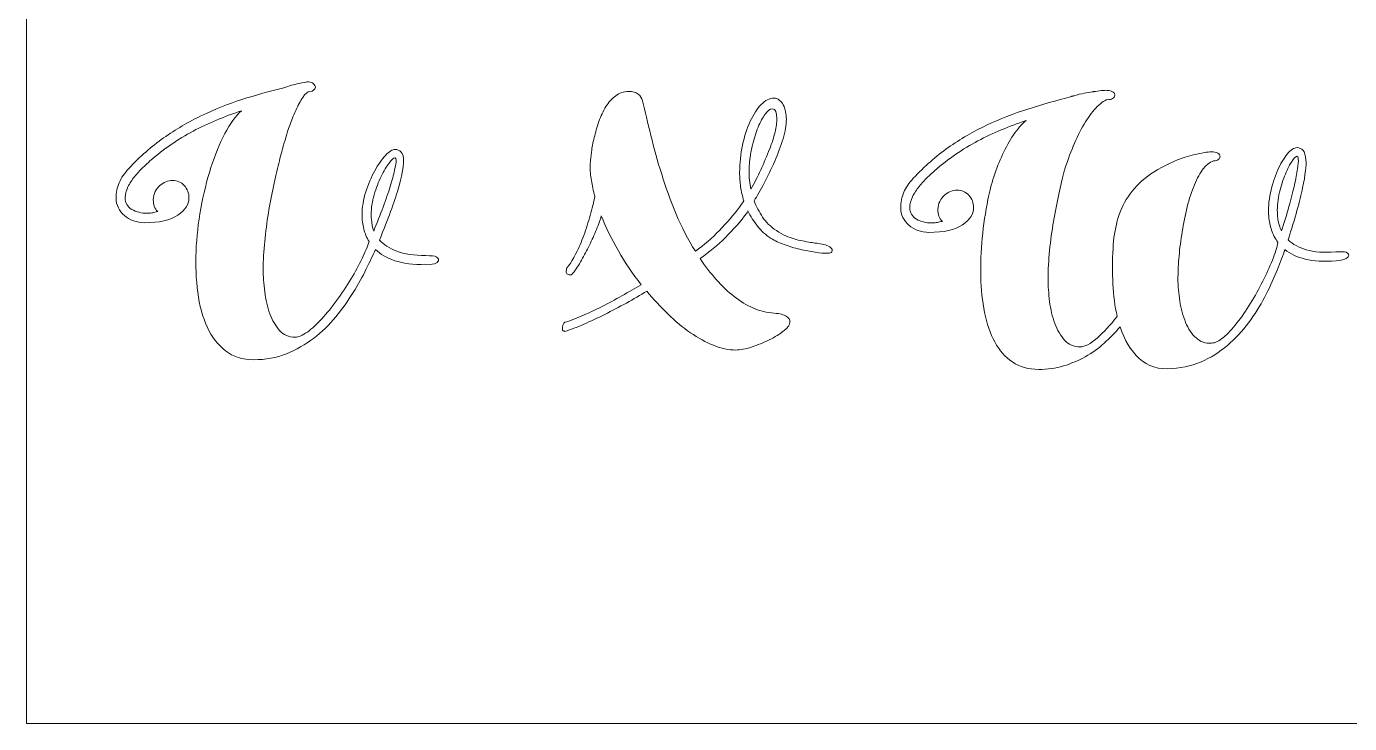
# Model space of a CAD drawing. Header units: millimetres. Extents: x -989 to 989, y -553 to 553.
# Drawn here: x 395.5 to 494.8, y 33.5 to 85.9 of the extents above; entities that cross this region are included whole.
import ezdxf

# ---------------------------------------------------------------- set-up
doc = ezdxf.new("R2010")
doc.units = ezdxf.units.MM
doc.header["$MEASUREMENT"] = 0
doc.layers.add('Camada 1', color=7, linetype='Continuous')

msp = doc.modelspace()

# ---------------------------------------------------------------- linework, layer by layer
at = {"layer": 'Camada 1', "color": 142, "lineweight": 20}
msp.add_lwpolyline([(395.4718, 33.5177), (593.2076, 33.5177), (593.2076, 414.1477), (395.4718, 414.1477), (395.4718, 33.5177)], close=True, dxfattribs=at)
at = {"layer": 'Camada 1', "color": 250, "lineweight": 9}
for points, knots in [([(416.6657, 81.7406), (416.8145, 81.7307), (416.9334, 81.6811), (417.0277, 81.5919), (417.0277, 81.5919), (417.1219, 81.5076), (417.1665, 81.4233), (417.1665, 81.3489), (417.1665, 81.3489), (417.1318, 81.1407), (416.9929, 81.0267), (416.7599, 81.0167), (416.7599, 81.0167), (416.5864, 81.0019), (416.4079, 80.8531), (416.2195, 80.5705), (416.2195, 80.5705), (416.0361, 80.283), (415.8576, 79.9557), (415.6939, 79.5839), (415.6939, 79.5839), (415.5254, 79.212), (415.3766, 78.8451), (415.2477, 78.4782), (415.2477, 78.4782), (415.1139, 78.1114), (415.0246, 77.8387), (414.975, 77.6503), (414.975, 77.6503), (414.9403, 77.5164), (414.866, 77.2685), (414.7618, 76.9165), (414.7618, 76.9165), (414.6577, 76.5645), (414.5437, 76.1282), (414.4197, 75.6125), (414.4197, 75.6125), (414.2958, 75.1018), (414.1619, 74.5218), (414.0231, 73.8772), (414.0231, 73.8772), (413.8793, 73.2327), (413.7504, 72.5633), (413.6413, 71.8692), (413.6413, 71.8692), (413.5273, 71.1751), (413.4381, 70.4661), (413.3637, 69.7472), (413.3637, 69.7472), (413.2893, 69.0283), (413.2497, 68.3292), (413.2497, 67.65), (413.2497, 67.65), (413.2497, 67.1294), (413.2893, 66.5642), (413.3637, 65.9643), (413.3637, 65.9643), (413.4381, 65.3643), (413.567, 64.814), (413.7504, 64.3083), (413.7504, 64.3083), (413.9388, 63.8075), (414.1818, 63.391), (414.4842, 63.0539), (414.4842, 63.0539), (414.7866, 62.7217), (415.1734, 62.5531), (415.6444, 62.5531), (415.6444, 62.5531), (415.9071, 62.5531), (416.2096, 62.6821), (416.5666, 62.9349), (416.5666, 62.9349), (416.9186, 63.1927), (417.2805, 63.5249), (417.6573, 63.9364), (417.6573, 63.9364), (418.0391, 64.3479), (418.4109, 64.809), (418.7828, 65.3296), (418.7828, 65.3296), (419.1546, 65.8453), (419.5017, 66.3708), (419.8339, 66.9063), (419.8339, 66.9063), (420.1611, 67.4417), (420.4437, 67.9574), (420.6767, 68.4581), (420.6767, 68.4581), (420.9147, 68.9539), (421.0883, 69.3803), (421.1973, 69.7422), (421.1973, 69.7422), (421.0238, 70.0249), (420.8949, 70.3372), (420.8056, 70.6793), (420.8056, 70.6793), (420.7214, 71.0214), (420.6767, 71.3734), (420.6767, 71.7304), (420.6767, 71.7304), (420.6767, 72.3154), (420.7709, 72.8955), (420.9544, 73.4806), (420.9544, 73.4806), (421.1428, 74.0607), (421.3659, 74.5862), (421.6237, 75.0572), (421.6237, 75.0572), (421.8865, 75.5282), (422.1592, 75.915), (422.4418, 76.2124), (422.4418, 76.2124), (422.7294, 76.5099), (422.9624, 76.6587), (423.1508, 76.6587), (423.1508, 76.6587), (423.3243, 76.6587), (423.4731, 76.5942), (423.6069, 76.4603), (423.6069, 76.4603), (423.7358, 76.3314), (423.8003, 76.0984), (423.8003, 75.7662), (423.8003, 75.7662), (423.8003, 75.3299), (423.6615, 74.6358), (423.3838, 73.6739), (423.3838, 73.6739), (423.1012, 72.7121), (422.6351, 71.4379), (421.9807, 69.8513), (421.9807, 69.8513), (422.2881, 69.5043), (422.7244, 69.2217), (423.2797, 69.0085), (423.2797, 69.0085), (423.8399, 68.7903), (424.5688, 68.6812), (425.4761, 68.6812), (425.4761, 68.6812), (425.8727, 68.6812), (426.1256, 68.6515), (426.2446, 68.587), (426.2446, 68.587), (426.3636, 68.5226), (426.4231, 68.4482), (426.4231, 68.359), (426.4231, 68.359), (426.4231, 68.2697), (426.3586, 68.1854), (426.2247, 68.1111), (426.2247, 68.1111), (426.0958, 68.0367), (425.838, 67.997), (425.4563, 67.997), (425.4563, 67.997), (424.5241, 67.997), (423.7557, 68.0962), (423.1409, 68.2995), (423.1409, 68.2995), (422.5261, 68.5027), (422.0402, 68.7804), (421.6832, 69.1324), (421.6832, 69.1324), (421.4948, 68.7259), (421.2667, 68.235), (420.9941, 67.6748), (420.9941, 67.6748), (420.7214, 67.1095), (420.3941, 66.5195), (420.0074, 65.9048), (420.0074, 65.9048), (419.6256, 65.29), (419.1893, 64.6851), (418.7035, 64.0852), (418.7035, 64.0852), (418.2126, 63.4803), (417.6573, 62.9448), (417.0376, 62.4639), (417.0376, 62.4639), (416.4228, 61.9879), (415.7386, 61.6012), (414.9899, 61.3037), (414.9899, 61.3037), (414.2413, 61.0063), (413.4232, 60.8575), (412.5456, 60.8575), (412.5456, 60.8575), (411.7028, 60.8575), (410.9938, 61.0806), (410.4186, 61.5268), (410.4186, 61.5268), (409.8435, 61.9731), (409.3824, 62.573), (409.0453, 63.3216), (409.0453, 63.3216), (408.7032, 64.0703), (408.4652, 64.9379), (408.3363, 65.9246), (408.3363, 65.9246), (408.2074, 66.9112), (408.1627, 67.9375), (408.2074, 69.0035), (408.2074, 69.0035), (408.252, 70.0695), (408.371, 71.1454), (408.5693, 72.2312), (408.5693, 72.2312), (408.7676, 73.312), (409.0205, 74.3334), (409.3229, 75.2902), (409.3229, 75.2902), (409.6254, 76.2422), (409.9724, 77.095), (410.3641, 77.8436), (410.3641, 77.8436), (410.7558, 78.5972), (411.1723, 79.1674), (411.6185, 79.564), (411.6185, 79.564), (410.964, 79.3409), (410.3344, 79.1079), (409.7344, 78.86), (409.7344, 78.86), (409.1345, 78.6121), (408.5495, 78.3345), (407.9843, 78.032), (407.9843, 78.032), (407.424, 77.7246), (406.8737, 77.3924), (406.3432, 77.0255), (406.3432, 77.0255), (405.8077, 76.6587), (405.2772, 76.2471), (404.7467, 75.791), (404.7467, 75.791), (404.5979, 75.6522), (404.4145, 75.4836), (404.1963, 75.2754), (404.1963, 75.2754), (403.9782, 75.0721), (403.7749, 74.849), (403.5816, 74.606), (403.5816, 74.606), (403.3932, 74.3681), (403.2295, 74.1102), (403.0907, 73.8376), (403.0907, 73.8376), (402.9568, 73.5649), (402.8874, 73.2971), (402.8874, 73.0344), (402.8874, 73.0344), (402.8874, 72.6377), (403.056, 72.3452), (403.3882, 72.1518), (403.3882, 72.1518), (403.7204, 71.9585), (404.1021, 71.8643), (404.5384, 71.8643), (404.5384, 71.8643), (404.7219, 71.8643), (404.8607, 71.8791), (404.9549, 71.9039), (404.9549, 71.9039), (405.0491, 71.9287), (405.1731, 71.9585), (405.3367, 71.9833), (405.3367, 71.9833), (405.2127, 72.0973), (405.1235, 72.2312), (405.0739, 72.3849), (405.0739, 72.3849), (405.0243, 72.5386), (404.9995, 72.7022), (404.9995, 72.8807), (404.9995, 72.8807), (404.9995, 73.1038), (405.0442, 73.3021), (405.1384, 73.4855), (405.1384, 73.4855), (405.2326, 73.664), (405.3466, 73.8177), (405.4854, 73.9417), (405.4854, 73.9417), (405.6193, 74.0656), (405.773, 74.1648), (405.9465, 74.2292), (405.9465, 74.2292), (406.1201, 74.2986), (406.2837, 74.3334), (406.4324, 74.3334), (406.4324, 74.3334), (406.7894, 74.3334), (407.0869, 74.2044), (407.3248, 73.9417), (407.3248, 73.9417), (407.5579, 73.6839), (407.6769, 73.3715), (407.6769, 73.0096), (407.6769, 73.0096), (407.6769, 72.5286), (407.3992, 72.0973), (406.8439, 71.7205), (406.8439, 71.7205), (406.2837, 71.3387), (405.4458, 71.1503), (404.3203, 71.1503), (404.3203, 71.1503), (404.0327, 71.1503), (403.76, 71.1999), (403.5022, 71.2991), (403.5022, 71.2991), (403.2444, 71.3982), (403.0163, 71.5321), (402.823, 71.7007), (402.823, 71.7007), (402.6346, 71.8643), (402.4809, 72.0576), (402.3718, 72.2758), (402.3718, 72.2758), (402.2578, 72.489), (402.2032, 72.722), (402.2032, 72.9699), (402.2032, 72.9699), (402.2032, 73.4062), (402.2826, 73.8028), (402.4363, 74.1598), (402.4363, 74.1598), (402.59, 74.5218), (402.8279, 74.8738), (403.1502, 75.2208), (403.1502, 75.2208), (403.9782, 76.1133), (404.8508, 76.8768), (405.768, 77.5213), (405.768, 77.5213), (406.6853, 78.1659), (407.6322, 78.7261), (408.6189, 79.1972), (408.6189, 79.1972), (409.6006, 79.6682), (410.612, 80.0698), (411.6433, 80.4019), (411.6433, 80.4019), (412.6795, 80.7391), (413.7355, 81.0366), (414.8114, 81.2944), (414.8114, 81.2944), (415.1932, 81.4332), (415.5601, 81.5373), (415.9121, 81.6117), (415.9121, 81.6117), (416.2691, 81.6861), (416.517, 81.7307), (416.6657, 81.7406)], [0, 0, 0, 0, 0.0111111, 0.0111111, 0.0111111, 0.0111111, 0.0222222, 0.0222222, 0.0222222, 0.0222222, 0.0333333, 0.0333333, 0.0333333, 0.0333333, 0.0444444, 0.0444444, 0.0444444, 0.0444444, 0.0555556, 0.0555556, 0.0555556, 0.0555556, 0.0666667, 0.0666667, 0.0666667, 0.0666667, 0.0777778, 0.0777778, 0.0777778, 0.0777778, 0.0888889, 0.0888889, 0.0888889, 0.0888889, 0.1, 0.1, 0.1, 0.1, 0.1111111, 0.1111111, 0.1111111, 0.1111111, 0.1222222, 0.1222222, 0.1222222, 0.1222222, 0.1333333, 0.1333333, 0.1333333, 0.1333333, 0.1444444, 0.1444444, 0.1444444, 0.1444444, 0.1555556, 0.1555556, 0.1555556, 0.1555556, 0.1666667, 0.1666667, 0.1666667, 0.1666667, 0.1777778, 0.1777778, 0.1777778, 0.1777778, 0.1888889, 0.1888889, 0.1888889, 0.1888889, 0.2, 0.2, 0.2, 0.2, 0.2111111, 0.2111111, 0.2111111, 0.2111111, 0.2222222, 0.2222222, 0.2222222, 0.2222222, 0.2333333, 0.2333333, 0.2333333, 0.2333333, 0.2444444, 0.2444444, 0.2444444, 0.2444444, 0.2555556, 0.2555556, 0.2555556, 0.2555556, 0.2666667, 0.2666667, 0.2666667, 0.2666667, 0.2777778, 0.2777778, 0.2777778, 0.2777778, 0.2888889, 0.2888889, 0.2888889, 0.2888889, 0.3, 0.3, 0.3, 0.3, 0.3111111, 0.3111111, 0.3111111, 0.3111111, 0.3222222, 0.3222222, 0.3222222, 0.3222222, 0.3333333, 0.3333333, 0.3333333, 0.3333333, 0.3444444, 0.3444444, 0.3444444, 0.3444444, 0.3555556, 0.3555556, 0.3555556, 0.3555556, 0.3666667, 0.3666667, 0.3666667, 0.3666667, 0.3777778, 0.3777778, 0.3777778, 0.3777778, 0.3888889, 0.3888889, 0.3888889, 0.3888889, 0.4, 0.4, 0.4, 0.4, 0.4111111, 0.4111111, 0.4111111, 0.4111111, 0.4222222, 0.4222222, 0.4222222, 0.4222222, 0.4333333, 0.4333333, 0.4333333, 0.4333333, 0.4444444, 0.4444444, 0.4444444, 0.4444444, 0.4555556, 0.4555556, 0.4555556, 0.4555556, 0.4666667, 0.4666667, 0.4666667, 0.4666667, 0.4777778, 0.4777778, 0.4777778, 0.4777778, 0.4888889, 0.4888889, 0.4888889, 0.4888889, 0.5, 0.5, 0.5, 0.5, 0.5111111, 0.5111111, 0.5111111, 0.5111111, 0.5222222, 0.5222222, 0.5222222, 0.5222222, 0.5333333, 0.5333333, 0.5333333, 0.5333333, 0.5444444, 0.5444444, 0.5444444, 0.5444444, 0.5555556, 0.5555556, 0.5555556, 0.5555556, 0.5666667, 0.5666667, 0.5666667, 0.5666667, 0.5777778, 0.5777778, 0.5777778, 0.5777778, 0.5888889, 0.5888889, 0.5888889, 0.5888889, 0.6, 0.6, 0.6, 0.6, 0.6111111, 0.6111111, 0.6111111, 0.6111111, 0.6222222, 0.6222222, 0.6222222, 0.6222222, 0.6333333, 0.6333333, 0.6333333, 0.6333333, 0.6444444, 0.6444444, 0.6444444, 0.6444444, 0.6555556, 0.6555556, 0.6555556, 0.6555556, 0.6666667, 0.6666667, 0.6666667, 0.6666667, 0.6777778, 0.6777778, 0.6777778, 0.6777778, 0.6888889, 0.6888889, 0.6888889, 0.6888889, 0.7, 0.7, 0.7, 0.7, 0.7111111, 0.7111111, 0.7111111, 0.7111111, 0.7222222, 0.7222222, 0.7222222, 0.7222222, 0.7333333, 0.7333333, 0.7333333, 0.7333333, 0.7444444, 0.7444444, 0.7444444, 0.7444444, 0.7555556, 0.7555556, 0.7555556, 0.7555556, 0.7666667, 0.7666667, 0.7666667, 0.7666667, 0.7777778, 0.7777778, 0.7777778, 0.7777778, 0.7888889, 0.7888889, 0.7888889, 0.7888889, 0.8, 0.8, 0.8, 0.8, 0.8111111, 0.8111111, 0.8111111, 0.8111111, 0.8222222, 0.8222222, 0.8222222, 0.8222222, 0.8333333, 0.8333333, 0.8333333, 0.8333333, 0.8444444, 0.8444444, 0.8444444, 0.8444444, 0.8555556, 0.8555556, 0.8555556, 0.8555556, 0.8666667, 0.8666667, 0.8666667, 0.8666667, 0.8777778, 0.8777778, 0.8777778, 0.8777778, 0.8888889, 0.8888889, 0.8888889, 0.8888889, 0.9, 0.9, 0.9, 0.9, 0.9111111, 0.9111111, 0.9111111, 0.9111111, 0.9222222, 0.9222222, 0.9222222, 0.9222222, 0.9333333, 0.9333333, 0.9333333, 0.9333333, 0.9444444, 0.9444444, 0.9444444, 0.9444444, 0.9555556, 0.9555556, 0.9555556, 0.9555556, 0.9666667, 0.9666667, 0.9666667, 0.9666667, 0.9777778, 0.9777778, 0.9777778, 0.9777778, 1, 1, 1, 1]), ([(451.6203, 64.3529), (452.0516, 64.3182), (452.359, 64.2388), (452.5375, 64.1198), (452.5375, 64.1198), (452.7209, 64.0008), (452.8102, 63.8571), (452.8102, 63.6835), (452.8102, 63.6835), (452.8102, 63.5001), (452.6565, 63.2819), (452.354, 63.034), (452.354, 63.034), (452.0516, 62.7861), (451.6847, 62.5581), (451.2583, 62.3498), (451.2583, 62.3498), (450.827, 62.1366), (450.3857, 61.9581), (449.9246, 61.8094), (449.9246, 61.8094), (449.4685, 61.6607), (449.0768, 61.5863), (448.7545, 61.5863), (448.7545, 61.5863), (448.2092, 61.5863), (447.6489, 61.7053), (447.0688, 61.9383), (447.0688, 61.9383), (446.4937, 62.1763), (445.9186, 62.4887), (445.3434, 62.8853), (445.3434, 62.8853), (444.7633, 63.2819), (444.1981, 63.7529), (443.6428, 64.2934), (443.6428, 64.2934), (443.0826, 64.8288), (442.557, 65.404), (442.0612, 66.0088), (442.0612, 66.0088), (441.5753, 65.7114), (441.0647, 65.4139), (440.5243, 65.1164), (440.5243, 65.1164), (439.9888, 64.8189), (439.4484, 64.5363), (438.9079, 64.2636), (438.9079, 64.2636), (438.3675, 63.9909), (437.842, 63.743), (437.3263, 63.5199), (437.3263, 63.5199), (436.8157, 63.2968), (436.3397, 63.1183), (435.9084, 62.9795), (435.9084, 62.9795), (435.9084, 62.9795), (435.9084, 63.0192), (435.9084, 63.0192), (435.9084, 63.0192), (435.8836, 63.0043), (435.8588, 62.9993), (435.834, 62.9993), (435.834, 62.9993), (435.7844, 62.9993), (435.7497, 63.0291), (435.7398, 63.0836), (435.7398, 63.0836), (435.7249, 63.1381), (435.7199, 63.1976), (435.7199, 63.2571), (435.7199, 63.2571), (435.7348, 63.3464), (435.7547, 63.4307), (435.7844, 63.51), (435.7844, 63.51), (435.8142, 63.5893), (435.8588, 63.6439), (435.9084, 63.6687), (435.9084, 63.6687), (436.2802, 63.7777), (436.7016, 63.9364), (437.1776, 64.1446), (437.1776, 64.1446), (437.6585, 64.3479), (438.1494, 64.5809), (438.66, 64.8387), (438.66, 64.8387), (439.1658, 65.1015), (439.6764, 65.3742), (440.1921, 65.6568), (440.1921, 65.6568), (440.7077, 65.9444), (441.1886, 66.222), (441.6348, 66.4947), (441.6348, 66.4947), (441.0002, 67.3128), (440.43, 68.1656), (439.9243, 69.0481), (439.9243, 69.0481), (439.4137, 69.9356), (438.9873, 70.8082), (438.6402, 71.661), (438.6402, 71.661), (438.5262, 71.2891), (438.3874, 70.9024), (438.2188, 70.5008), (438.2188, 70.5008), (438.0552, 70.0992), (437.8717, 69.7025), (437.6833, 69.3208), (437.6833, 69.3208), (437.49, 68.9341), (437.2867, 68.5622), (437.0784, 68.2052), (437.0784, 68.2052), (436.8652, 67.8433), (436.6521, 67.5309), (436.4289, 67.2582), (436.4289, 67.2582), (436.4141, 67.2434), (436.3843, 67.2384), (436.3347, 67.2384), (436.3347, 67.2384), (436.1959, 67.2384), (436.1067, 67.2632), (436.0621, 67.3128), (436.0621, 67.3128), (436.0224, 67.3624), (435.9976, 67.4367), (435.9976, 67.5359), (435.9976, 67.5359), (436.0125, 67.5855), (436.0224, 67.6351), (436.0373, 67.6846), (436.0373, 67.6846), (436.0472, 67.7342), (436.072, 67.7739), (436.1116, 67.8135), (436.1116, 67.8135), (436.3199, 68.0862), (436.5331, 68.4283), (436.7413, 68.8448), (436.7413, 68.8448), (436.9545, 69.2613), (437.1479, 69.7125), (437.3263, 70.2033), (437.3263, 70.2033), (437.5098, 70.6941), (437.6684, 71.1899), (437.8122, 71.7006), (437.8122, 71.7006), (437.956, 72.2063), (438.07, 72.6922), (438.1543, 73.1484), (438.1543, 73.1484), (438.0453, 73.5599), (437.956, 73.9515), (437.8965, 74.3284), (437.8965, 74.3284), (437.8321, 74.7052), (437.8023, 75.0721), (437.8023, 75.4142), (437.8023, 75.4142), (437.8023, 75.4786), (437.8073, 75.5331), (437.8122, 75.5728), (437.8122, 75.5728), (437.8172, 75.6174), (437.8221, 75.6621), (437.8221, 75.7116), (437.8221, 75.7116), (437.8321, 75.8852), (437.8618, 76.138), (437.9064, 76.4653), (437.9064, 76.4653), (437.9461, 76.7974), (438.0155, 77.1544), (438.1097, 77.5461), (438.1097, 77.5461), (438.2039, 77.9328), (438.3179, 78.3394), (438.4617, 78.7509), (438.4617, 78.7509), (438.6055, 79.1674), (438.784, 79.5442), (438.9922, 79.8764), (438.9922, 79.8764), (439.2054, 80.2135), (439.4484, 80.4862), (439.726, 80.6944), (439.726, 80.6944), (440.0037, 80.9076), (440.3259, 81.0117), (440.6829, 81.0117), (440.6829, 81.0117), (440.9953, 81.0117), (441.2382, 80.9473), (441.4117, 80.8184), (441.4117, 80.8184), (441.5853, 80.6845), (441.6943, 80.5159), (441.7439, 80.3077), (441.7439, 80.3077), (441.9323, 79.5243), (442.1356, 78.6616), (442.3686, 77.7097), (442.3686, 77.7097), (442.5967, 76.7627), (442.8644, 75.791), (443.1768, 74.7944), (443.1768, 74.7944), (443.4842, 73.7929), (443.8461, 72.7963), (444.2626, 71.7998), (444.2626, 71.7998), (444.6791, 70.8032), (445.16, 69.8711), (445.7054, 69.0035), (445.7054, 69.0035), (446.3499, 69.4745), (446.9548, 69.9951), (447.515, 70.5702), (447.515, 70.5702), (448.0802, 71.1503), (448.586, 71.7353), (449.0322, 72.3303), (449.0322, 72.3303), (449.0322, 72.3303), (449.3495, 72.7963), (449.3495, 72.7963), (449.3495, 72.7963), (449.2355, 73.1533), (449.1561, 73.5053), (449.1065, 73.8524), (449.1065, 73.8524), (449.057, 74.1994), (449.0322, 74.5564), (449.0322, 74.9134), (449.0322, 74.9134), (449.0322, 75.6224), (449.1016, 76.3066), (449.2454, 76.9759), (449.2454, 76.9759), (449.3892, 77.6453), (449.5825, 78.2452), (449.8255, 78.7707), (449.8255, 78.7707), (450.0684, 79.2963), (450.3411, 79.7177), (450.6485, 80.035), (450.6485, 80.035), (450.9509, 80.3523), (451.2732, 80.511), (451.6103, 80.511), (451.6103, 80.511), (451.7591, 80.511), (451.8929, 80.4614), (452.0119, 80.3722), (452.0119, 80.3722), (452.1309, 80.278), (452.2301, 80.154), (452.3094, 80.0003), (452.3094, 80.0003), (452.3887, 79.8417), (452.4482, 79.6731), (452.4879, 79.4896), (452.4879, 79.4896), (452.5226, 79.3012), (452.5424, 79.1178), (452.5424, 78.9294), (452.5424, 78.9294), (452.5424, 78.498), (452.4582, 78.0022), (452.2896, 77.4519), (452.2896, 77.4519), (452.121, 76.9016), (451.9128, 76.3413), (451.6649, 75.7711), (451.6649, 75.7711), (451.417, 75.201), (451.1492, 74.6506), (450.8716, 74.1251), (450.8716, 74.1251), (450.589, 73.5946), (450.3411, 73.1533), (450.113, 72.7963), (450.113, 72.7963), (450.2915, 72.36), (450.5047, 71.9535), (450.7576, 71.5667), (450.7576, 71.5667), (451.0154, 71.185), (451.3575, 70.8478), (451.7938, 70.5652), (451.7938, 70.5652), (452.0466, 70.4016), (452.2797, 70.2727), (452.4929, 70.1736), (452.4929, 70.1736), (452.711, 70.0744), (452.9242, 69.9951), (453.1275, 69.9306), (453.1275, 69.9306), (453.3308, 69.8711), (453.539, 69.8215), (453.7423, 69.7819), (453.7423, 69.7819), (453.9456, 69.7472), (454.1588, 69.7075), (454.3819, 69.6728), (454.3819, 69.6728), (454.4959, 69.648), (454.6397, 69.6232), (454.8182, 69.6034), (454.8182, 69.6034), (455.0016, 69.5885), (455.1751, 69.5538), (455.3487, 69.5141), (455.3487, 69.5141), (455.5222, 69.4695), (455.6709, 69.41), (455.7949, 69.3356), (455.7949, 69.3356), (455.9188, 69.2613), (455.9833, 69.1671), (455.9833, 69.058), (455.9833, 69.058), (455.9833, 68.9192), (455.8643, 68.8547), (455.6313, 68.8547), (455.6313, 68.8547), (455.3834, 68.8547), (455.076, 68.8795), (454.7091, 68.9341), (454.7091, 68.9341), (454.3422, 68.9935), (453.9604, 69.0679), (453.5539, 69.1572), (453.5539, 69.1572), (453.1523, 69.2514), (452.7606, 69.3654), (452.3838, 69.5042), (452.3838, 69.5042), (452.002, 69.6381), (451.6798, 69.7967), (451.4021, 69.9703), (451.4021, 69.9703), (450.9906, 70.2281), (450.6485, 70.5404), (450.3659, 70.8974), (450.3659, 70.8974), (450.0882, 71.2594), (449.8502, 71.6362), (449.647, 72.0328), (449.647, 72.0328), (449.6123, 71.9584), (449.5924, 71.9138), (449.5924, 71.9039), (449.5924, 71.9039), (449.0966, 71.2445), (448.5513, 70.6247), (447.9613, 70.0446), (447.9613, 70.0446), (447.3762, 69.4596), (446.7416, 68.9341), (446.0574, 68.463), (446.0574, 68.463), (446.4441, 67.8929), (446.8457, 67.3673), (447.277, 66.8814), (447.277, 66.8814), (447.7034, 66.4005), (448.1497, 65.9741), (448.6157, 65.6072), (448.6157, 65.6072), (449.0818, 65.2403), (449.5627, 64.9528), (450.0684, 64.7346), (450.0684, 64.7346), (450.5692, 64.5165), (451.0848, 64.3925), (451.6203, 64.3529)], [0, 0, 0, 0, 0.0103093, 0.0103093, 0.0103093, 0.0103093, 0.0206186, 0.0206186, 0.0206186, 0.0206186, 0.0309278, 0.0309278, 0.0309278, 0.0309278, 0.0412371, 0.0412371, 0.0412371, 0.0412371, 0.0515464, 0.0515464, 0.0515464, 0.0515464, 0.0618557, 0.0618557, 0.0618557, 0.0618557, 0.0721649, 0.0721649, 0.0721649, 0.0721649, 0.0824742, 0.0824742, 0.0824742, 0.0824742, 0.0927835, 0.0927835, 0.0927835, 0.0927835, 0.1030928, 0.1030928, 0.1030928, 0.1030928, 0.1134021, 0.1134021, 0.1134021, 0.1134021, 0.1237113, 0.1237113, 0.1237113, 0.1237113, 0.1340206, 0.1340206, 0.1340206, 0.1340206, 0.1443299, 0.1443299, 0.1443299, 0.1443299, 0.1546392, 0.1546392, 0.1546392, 0.1546392, 0.1649485, 0.1649485, 0.1649485, 0.1649485, 0.1752577, 0.1752577, 0.1752577, 0.1752577, 0.185567, 0.185567, 0.185567, 0.185567, 0.1958763, 0.1958763, 0.1958763, 0.1958763, 0.2061856, 0.2061856, 0.2061856, 0.2061856, 0.2164948, 0.2164948, 0.2164948, 0.2164948, 0.2268041, 0.2268041, 0.2268041, 0.2268041, 0.2371134, 0.2371134, 0.2371134, 0.2371134, 0.2474227, 0.2474227, 0.2474227, 0.2474227, 0.257732, 0.257732, 0.257732, 0.257732, 0.2680412, 0.2680412, 0.2680412, 0.2680412, 0.2783505, 0.2783505, 0.2783505, 0.2783505, 0.2886598, 0.2886598, 0.2886598, 0.2886598, 0.2989691, 0.2989691, 0.2989691, 0.2989691, 0.3092784, 0.3092784, 0.3092784, 0.3092784, 0.3195876, 0.3195876, 0.3195876, 0.3195876, 0.3298969, 0.3298969, 0.3298969, 0.3298969, 0.3402062, 0.3402062, 0.3402062, 0.3402062, 0.3505155, 0.3505155, 0.3505155, 0.3505155, 0.3608247, 0.3608247, 0.3608247, 0.3608247, 0.371134, 0.371134, 0.371134, 0.371134, 0.3814433, 0.3814433, 0.3814433, 0.3814433, 0.3917526, 0.3917526, 0.3917526, 0.3917526, 0.4020619, 0.4020619, 0.4020619, 0.4020619, 0.4123711, 0.4123711, 0.4123711, 0.4123711, 0.4226804, 0.4226804, 0.4226804, 0.4226804, 0.4329897, 0.4329897, 0.4329897, 0.4329897, 0.443299, 0.443299, 0.443299, 0.443299, 0.4536082, 0.4536082, 0.4536082, 0.4536082, 0.4639175, 0.4639175, 0.4639175, 0.4639175, 0.4742268, 0.4742268, 0.4742268, 0.4742268, 0.4845361, 0.4845361, 0.4845361, 0.4845361, 0.4948454, 0.4948454, 0.4948454, 0.4948454, 0.5051546, 0.5051546, 0.5051546, 0.5051546, 0.5154639, 0.5154639, 0.5154639, 0.5154639, 0.5257732, 0.5257732, 0.5257732, 0.5257732, 0.5360825, 0.5360825, 0.5360825, 0.5360825, 0.5463918, 0.5463918, 0.5463918, 0.5463918, 0.556701, 0.556701, 0.556701, 0.556701, 0.5670103, 0.5670103, 0.5670103, 0.5670103, 0.5773196, 0.5773196, 0.5773196, 0.5773196, 0.5876289, 0.5876289, 0.5876289, 0.5876289, 0.5979381, 0.5979381, 0.5979381, 0.5979381, 0.6082474, 0.6082474, 0.6082474, 0.6082474, 0.6185567, 0.6185567, 0.6185567, 0.6185567, 0.628866, 0.628866, 0.628866, 0.628866, 0.6391753, 0.6391753, 0.6391753, 0.6391753, 0.6494845, 0.6494845, 0.6494845, 0.6494845, 0.6597938, 0.6597938, 0.6597938, 0.6597938, 0.6701031, 0.6701031, 0.6701031, 0.6701031, 0.6804124, 0.6804124, 0.6804124, 0.6804124, 0.6907216, 0.6907216, 0.6907216, 0.6907216, 0.7010309, 0.7010309, 0.7010309, 0.7010309, 0.7113402, 0.7113402, 0.7113402, 0.7113402, 0.7216495, 0.7216495, 0.7216495, 0.7216495, 0.7319588, 0.7319588, 0.7319588, 0.7319588, 0.742268, 0.742268, 0.742268, 0.742268, 0.7525773, 0.7525773, 0.7525773, 0.7525773, 0.7628866, 0.7628866, 0.7628866, 0.7628866, 0.7731959, 0.7731959, 0.7731959, 0.7731959, 0.7835052, 0.7835052, 0.7835052, 0.7835052, 0.7938144, 0.7938144, 0.7938144, 0.7938144, 0.8041237, 0.8041237, 0.8041237, 0.8041237, 0.814433, 0.814433, 0.814433, 0.814433, 0.8247423, 0.8247423, 0.8247423, 0.8247423, 0.8350515, 0.8350515, 0.8350515, 0.8350515, 0.8453608, 0.8453608, 0.8453608, 0.8453608, 0.8556701, 0.8556701, 0.8556701, 0.8556701, 0.8659794, 0.8659794, 0.8659794, 0.8659794, 0.8762887, 0.8762887, 0.8762887, 0.8762887, 0.8865979, 0.8865979, 0.8865979, 0.8865979, 0.8969072, 0.8969072, 0.8969072, 0.8969072, 0.9072165, 0.9072165, 0.9072165, 0.9072165, 0.9175258, 0.9175258, 0.9175258, 0.9175258, 0.9278351, 0.9278351, 0.9278351, 0.9278351, 0.9381443, 0.9381443, 0.9381443, 0.9381443, 0.9484536, 0.9484536, 0.9484536, 0.9484536, 0.9587629, 0.9587629, 0.9587629, 0.9587629, 0.9690722, 0.9690722, 0.9690722, 0.9690722, 0.9793814, 0.9793814, 0.9793814, 0.9793814, 1, 1, 1, 1]), ([(475.511, 80.982), (475.5358, 80.982), (475.5556, 80.9869), (475.5655, 80.9919), (475.5655, 80.9919), (475.5804, 80.9968), (475.5903, 81.0018), (475.6052, 81.0018), (475.6052, 81.0018), (475.8134, 81.0266), (476.0068, 81.0514), (476.1902, 81.0762), (476.1902, 81.0762), (476.3687, 81.101), (476.5125, 81.1059), (476.6265, 81.096), (476.6265, 81.096), (476.8248, 81.0811), (476.9785, 81.0365), (477.0827, 80.9621), (477.0827, 80.9621), (477.1868, 80.8878), (477.2264, 80.8084), (477.2017, 80.7241), (477.2017, 80.7241), (477.1917, 80.625), (477.1372, 80.5407), (477.038, 80.4812), (477.038, 80.4812), (476.9389, 80.4167), (476.8199, 80.4019), (476.6811, 80.4267), (476.6811, 80.4267), (476.3836, 80.3126), (476.0861, 80.0945), (475.7787, 79.7623), (475.7787, 79.7623), (475.4763, 79.4351), (475.1788, 79.0285), (474.8962, 78.5476), (474.8962, 78.5476), (474.6086, 78.0617), (474.3409, 77.5163), (474.088, 76.9114), (474.088, 76.9114), (473.8302, 76.3016), (473.6071, 75.6769), (473.4088, 75.0324), (473.4088, 75.0324), (473.27, 74.5118), (473.1361, 73.9317), (472.9973, 73.2871), (472.9973, 73.2871), (472.8634, 72.6426), (472.7295, 71.9634), (472.6056, 71.2494), (472.6056, 71.2494), (472.4816, 70.5355), (472.3825, 69.8116), (472.3081, 69.0728), (472.3081, 69.0728), (472.2337, 68.3341), (472.199, 67.6152), (472.199, 66.9211), (472.199, 66.9211), (472.199, 66.4005), (472.2337, 65.8402), (472.3081, 65.2403), (472.3081, 65.2403), (472.3825, 64.6354), (472.5163, 64.0851), (472.6998, 63.5843), (472.6998, 63.5843), (472.8882, 63.0786), (473.1311, 62.6621), (473.4336, 62.325), (473.4336, 62.325), (473.741, 61.9928), (474.1277, 61.8242), (474.5987, 61.8242), (474.5987, 61.8242), (474.9557, 61.8242), (475.3821, 62.0424), (475.8729, 62.4737), (475.8729, 62.4737), (476.3638, 62.91), (476.8695, 63.4554), (477.3901, 64.1099), (477.3901, 64.1099), (477.2165, 64.8685), (477.1075, 65.6816), (477.0628, 66.5492), (477.0628, 66.5492), (477.0182, 67.4169), (477.0232, 68.3093), (477.0727, 69.2265), (477.0727, 69.2265), (477.1124, 69.9554), (477.2165, 70.6445), (477.3901, 71.299), (477.3901, 71.299), (477.5636, 71.9485), (477.8363, 72.5534), (478.2081, 73.1087), (478.2081, 73.1087), (478.58, 73.6689), (479.0708, 74.1796), (479.6807, 74.6456), (479.6807, 74.6456), (480.2905, 75.1067), (481.054, 75.5282), (481.9713, 75.9), (481.9713, 75.9), (482.0952, 75.9496), (482.2687, 76.0091), (482.4918, 76.0735), (482.4918, 76.0735), (482.715, 76.143), (482.948, 76.2074), (483.1959, 76.2719), (483.1959, 76.2719), (483.4438, 76.3314), (483.6818, 76.3809), (483.9148, 76.4206), (483.9148, 76.4206), (484.1429, 76.4553), (484.3263, 76.4751), (484.4602, 76.4751), (484.4602, 76.4751), (484.6585, 76.4751), (484.8171, 76.4404), (484.9361, 76.371), (484.9361, 76.371), (485.0551, 76.3066), (485.1146, 76.2272), (485.1146, 76.143), (485.1146, 76.143), (485.1146, 76.0438), (485.07, 75.9595), (484.9808, 75.8901), (484.9808, 75.8901), (484.8965, 75.8207), (484.7775, 75.7959), (484.6287, 75.8058), (484.6287, 75.8058), (484.3213, 75.6967), (484.0387, 75.4637), (483.7809, 75.1067), (483.7809, 75.1067), (483.5281, 74.7547), (483.305, 74.3234), (483.1066, 73.8077), (483.1066, 73.8077), (482.9083, 73.2921), (482.7348, 72.7269), (482.591, 72.1071), (482.591, 72.1071), (482.4522, 71.4874), (482.3282, 70.8627), (482.2291, 70.238), (482.2291, 70.238), (482.1299, 69.6133), (482.0605, 69.0084), (482.0159, 68.4333), (482.0159, 68.4333), (481.9713, 67.8581), (481.9514, 67.3524), (481.9514, 66.9211), (481.9514, 66.9211), (481.9514, 66.4005), (481.996, 65.8452), (482.0902, 65.2651), (482.0902, 65.2651), (482.1844, 64.6801), (482.3282, 64.1495), (482.5265, 63.6637), (482.5265, 63.6637), (482.7249, 63.1827), (482.9876, 62.7911), (483.3099, 62.4936), (483.3099, 62.4936), (483.6322, 62.1961), (484.0239, 62.0672), (484.48, 62.1019), (484.48, 62.1019), (484.7428, 62.1168), (485.0353, 62.2606), (485.3625, 62.5382), (485.3625, 62.5382), (485.6898, 62.8208), (486.0319, 63.1778), (486.3789, 63.619), (486.3789, 63.619), (486.726, 64.0603), (487.0631, 64.5511), (487.4003, 65.0965), (487.4003, 65.0965), (487.7324, 65.6419), (488.0398, 66.1922), (488.3175, 66.7525), (488.3175, 66.7525), (488.6001, 67.3078), (488.8381, 67.8433), (489.0463, 68.349), (489.0463, 68.349), (489.2496, 68.8596), (489.3884, 69.3009), (489.4628, 69.6728), (489.4628, 69.6728), (489.2546, 69.9554), (489.0909, 70.2628), (488.9819, 70.59), (488.9819, 70.59), (488.8678, 70.9172), (488.7984, 71.2643), (488.7736, 71.6213), (488.7736, 71.6213), (488.724, 72.1914), (488.7637, 72.7864), (488.8976, 73.3962), (488.8976, 73.3962), (489.0265, 74.011), (489.205, 74.5713), (489.4281, 75.072), (489.4281, 75.072), (489.6512, 75.5728), (489.8941, 75.9843), (490.1619, 76.3066), (490.1619, 76.3066), (490.4246, 76.6288), (490.6725, 76.7924), (490.8957, 76.7924), (490.8957, 76.7924), (491.0692, 76.7924), (491.2179, 76.723), (491.3419, 76.5892), (491.3419, 76.5892), (491.4658, 76.4503), (491.5402, 76.2173), (491.565, 75.8802), (491.565, 75.8802), (491.5997, 75.4587), (491.5154, 74.7597), (491.3121, 73.778), (491.3121, 73.778), (491.1088, 72.8013), (490.7469, 71.4923), (490.2263, 69.8562), (490.2263, 69.8562), (490.5585, 69.5339), (491.0146, 69.286), (491.5898, 69.1125), (491.5898, 69.1125), (492.1699, 68.939), (492.9036, 68.8894), (493.7961, 68.9638), (493.7961, 68.9638), (494.1927, 68.9886), (494.4505, 68.9786), (494.5745, 68.9291), (494.5745, 68.9291), (494.6984, 68.8795), (494.7678, 68.8101), (494.7827, 68.7208), (494.7827, 68.7208), (494.7827, 68.6365), (494.7183, 68.5473), (494.5943, 68.463), (494.5943, 68.463), (494.4704, 68.3738), (494.2175, 68.3192), (493.8308, 68.2944), (493.8308, 68.2944), (492.9136, 68.2201), (492.1451, 68.2597), (491.5154, 68.4134), (491.5154, 68.4134), (490.8907, 68.5721), (490.38, 68.8101), (489.9834, 69.1323), (489.9834, 69.1323), (489.8346, 68.7109), (489.6462, 68.2102), (489.4182, 67.6251), (489.4182, 67.6251), (489.1851, 67.045), (488.9075, 66.4302), (488.5803, 65.7857), (488.5803, 65.7857), (488.253, 65.1411), (487.8663, 64.4966), (487.4201, 63.862), (487.4201, 63.862), (486.9739, 63.2224), (486.4582, 62.6423), (485.8831, 62.1168), (485.8831, 62.1168), (485.308, 61.5912), (484.6585, 61.1549), (483.9297, 60.8029), (483.9297, 60.8029), (483.2058, 60.4558), (482.4026, 60.2476), (481.525, 60.1881), (481.525, 60.1881), (480.5037, 60.0989), (479.6807, 60.3517), (479.046, 60.9417), (479.046, 60.9417), (478.4114, 61.5317), (477.9354, 62.325), (477.6132, 63.3315), (477.6132, 63.3315), (477.2413, 62.8952), (476.8397, 62.4837), (476.4034, 62.092), (476.4034, 62.092), (475.9721, 61.7053), (475.4961, 61.3681), (474.9904, 61.0805), (474.9904, 61.0805), (474.4797, 60.7979), (473.9343, 60.5649), (473.3542, 60.3914), (473.3542, 60.3914), (472.7692, 60.2179), (472.1495, 60.1286), (471.495, 60.1286), (471.495, 60.1286), (470.7215, 60.1286), (470.0671, 60.317), (469.5217, 60.6889), (469.5217, 60.6889), (468.9763, 61.0607), (468.5351, 61.5615), (468.193, 62.1911), (468.193, 62.1911), (467.8509, 62.8258), (467.598, 63.5645), (467.4294, 64.4074), (467.4294, 64.4074), (467.2609, 65.2502), (467.1667, 66.1427), (467.1419, 67.0896), (467.1419, 67.0896), (467.1171, 68.0416), (467.1518, 69.0084), (467.2509, 70), (467.2509, 70), (467.3501, 70.9916), (467.4939, 71.9584), (467.6823, 72.9004), (467.6823, 72.9004), (467.7914, 73.4607), (467.9401, 74.0308), (468.1285, 74.6109), (468.1285, 74.6109), (468.312, 75.196), (468.5301, 75.7513), (468.778, 76.2867), (468.778, 76.2867), (469.0259, 76.8172), (469.2986, 77.3031), (469.5961, 77.7444), (469.5961, 77.7444), (469.8936, 78.1856), (470.2158, 78.5476), (470.5629, 78.8351), (470.5629, 78.8351), (469.9035, 78.612), (469.2738, 78.3741), (468.6739, 78.1262), (468.6739, 78.1262), (468.069, 77.8783), (467.4889, 77.6006), (466.9237, 77.2982), (466.9237, 77.2982), (466.3585, 76.9957), (465.8082, 76.6586), (465.2727, 76.2966), (465.2727, 76.2966), (464.7422, 75.9298), (464.2067, 75.5182), (463.6762, 75.0571), (463.6762, 75.0571), (463.5275, 74.9233), (463.344, 74.7498), (463.1259, 74.5465), (463.1259, 74.5465), (462.9077, 74.3432), (462.7045, 74.1201), (462.5111, 73.8771), (462.5111, 73.8771), (462.3177, 73.6342), (462.1541, 73.3813), (462.0153, 73.1087), (462.0153, 73.1087), (461.8814, 72.836), (461.812, 72.5682), (461.812, 72.3055), (461.812, 72.3055), (461.812, 71.9088), (461.9806, 71.6163), (462.3128, 71.4229), (462.3128, 71.4229), (462.645, 71.2296), (463.0267, 71.1354), (463.463, 71.1354), (463.463, 71.1354), (463.6465, 71.1354), (463.7853, 71.1502), (463.8795, 71.175), (463.8795, 71.175), (463.9737, 71.1998), (464.0977, 71.2296), (464.2613, 71.2544), (464.2613, 71.2544), (464.1373, 71.3684), (464.0481, 71.5023), (463.9985, 71.656), (463.9985, 71.656), (463.9489, 71.8097), (463.9241, 71.9733), (463.9241, 72.1518), (463.9241, 72.1518), (463.9241, 72.3749), (463.9688, 72.5732), (464.063, 72.7566), (464.063, 72.7566), (464.1572, 72.9351), (464.2712, 73.0888), (464.41, 73.2128), (464.41, 73.2128), (464.5439, 73.3367), (464.6976, 73.4359), (464.8711, 73.5003), (464.8711, 73.5003), (465.0446, 73.5697), (465.2083, 73.6045), (465.357, 73.6045), (465.357, 73.6045), (465.714, 73.6045), (466.0114, 73.4755), (466.2494, 73.2128), (466.2494, 73.2128), (466.4825, 72.955), (466.6015, 72.6426), (466.6015, 72.2807), (466.6015, 72.2807), (466.6015, 71.7997), (466.3238, 71.3684), (465.7685, 70.9916), (465.7685, 70.9916), (465.2083, 70.6098), (464.3704, 70.4214), (463.2449, 70.4214), (463.2449, 70.4214), (462.9573, 70.4214), (462.6846, 70.471), (462.4268, 70.5702), (462.4268, 70.5702), (462.169, 70.6693), (461.9409, 70.8032), (461.7476, 70.9718), (461.7476, 70.9718), (461.5592, 71.1354), (461.4055, 71.3287), (461.2964, 71.5469), (461.2964, 71.5469), (461.1824, 71.765), (461.1278, 71.9981), (461.1278, 72.246), (461.1278, 72.246), (461.1278, 72.6773), (461.2071, 73.0739), (461.3608, 73.4359), (461.3608, 73.4359), (461.5145, 73.7929), (461.7525, 74.1449), (462.0748, 74.4919), (462.0748, 74.4919), (462.9077, 75.3844), (463.7803, 76.1529), (464.6976, 76.7974), (464.6976, 76.7974), (465.6198, 77.4419), (466.5767, 78.0022), (467.5732, 78.4732), (467.5732, 78.4732), (468.5747, 78.9442), (469.606, 79.3508), (470.672, 79.6879), (470.672, 79.6879), (471.7379, 80.03), (472.8287, 80.3424), (473.9492, 80.6299), (473.9492, 80.6299), (473.9492, 80.6299), (473.9591, 80.6349), (473.9839, 80.6498), (473.9839, 80.6498), (473.9839, 80.6498), (474.0385, 80.6646), (474.0385, 80.6646), (474.0385, 80.6646), (474.0781, 80.6646), (474.1029, 80.6746), (474.1128, 80.6845), (474.1128, 80.6845), (474.4004, 80.7737), (474.6681, 80.8382), (474.916, 80.8778), (474.916, 80.8778), (475.1639, 80.9225), (475.3622, 80.9572), (475.511, 80.982)], [0, 0, 0, 0, 0.0076923, 0.0076923, 0.0076923, 0.0076923, 0.0153846, 0.0153846, 0.0153846, 0.0153846, 0.0230769, 0.0230769, 0.0230769, 0.0230769, 0.0307692, 0.0307692, 0.0307692, 0.0307692, 0.0384615, 0.0384615, 0.0384615, 0.0384615, 0.0461538, 0.0461538, 0.0461538, 0.0461538, 0.0538462, 0.0538462, 0.0538462, 0.0538462, 0.0615385, 0.0615385, 0.0615385, 0.0615385, 0.0692308, 0.0692308, 0.0692308, 0.0692308, 0.0769231, 0.0769231, 0.0769231, 0.0769231, 0.0846154, 0.0846154, 0.0846154, 0.0846154, 0.0923077, 0.0923077, 0.0923077, 0.0923077, 0.1, 0.1, 0.1, 0.1, 0.1076923, 0.1076923, 0.1076923, 0.1076923, 0.1153846, 0.1153846, 0.1153846, 0.1153846, 0.1230769, 0.1230769, 0.1230769, 0.1230769, 0.1307692, 0.1307692, 0.1307692, 0.1307692, 0.1384615, 0.1384615, 0.1384615, 0.1384615, 0.1461538, 0.1461538, 0.1461538, 0.1461538, 0.1538462, 0.1538462, 0.1538462, 0.1538462, 0.1615385, 0.1615385, 0.1615385, 0.1615385, 0.1692308, 0.1692308, 0.1692308, 0.1692308, 0.1769231, 0.1769231, 0.1769231, 0.1769231, 0.1846154, 0.1846154, 0.1846154, 0.1846154, 0.1923077, 0.1923077, 0.1923077, 0.1923077, 0.2, 0.2, 0.2, 0.2, 0.2076923, 0.2076923, 0.2076923, 0.2076923, 0.2153846, 0.2153846, 0.2153846, 0.2153846, 0.2230769, 0.2230769, 0.2230769, 0.2230769, 0.2307692, 0.2307692, 0.2307692, 0.2307692, 0.2384615, 0.2384615, 0.2384615, 0.2384615, 0.2461538, 0.2461538, 0.2461538, 0.2461538, 0.2538462, 0.2538462, 0.2538462, 0.2538462, 0.2615385, 0.2615385, 0.2615385, 0.2615385, 0.2692308, 0.2692308, 0.2692308, 0.2692308, 0.2769231, 0.2769231, 0.2769231, 0.2769231, 0.2846154, 0.2846154, 0.2846154, 0.2846154, 0.2923077, 0.2923077, 0.2923077, 0.2923077, 0.3, 0.3, 0.3, 0.3, 0.3076923, 0.3076923, 0.3076923, 0.3076923, 0.3153846, 0.3153846, 0.3153846, 0.3153846, 0.3230769, 0.3230769, 0.3230769, 0.3230769, 0.3307692, 0.3307692, 0.3307692, 0.3307692, 0.3384615, 0.3384615, 0.3384615, 0.3384615, 0.3461538, 0.3461538, 0.3461538, 0.3461538, 0.3538462, 0.3538462, 0.3538462, 0.3538462, 0.3615385, 0.3615385, 0.3615385, 0.3615385, 0.3692308, 0.3692308, 0.3692308, 0.3692308, 0.3769231, 0.3769231, 0.3769231, 0.3769231, 0.3846154, 0.3846154, 0.3846154, 0.3846154, 0.3923077, 0.3923077, 0.3923077, 0.3923077, 0.4, 0.4, 0.4, 0.4, 0.4076923, 0.4076923, 0.4076923, 0.4076923, 0.4153846, 0.4153846, 0.4153846, 0.4153846, 0.4230769, 0.4230769, 0.4230769, 0.4230769, 0.4307692, 0.4307692, 0.4307692, 0.4307692, 0.4384615, 0.4384615, 0.4384615, 0.4384615, 0.4461538, 0.4461538, 0.4461538, 0.4461538, 0.4538462, 0.4538462, 0.4538462, 0.4538462, 0.4615385, 0.4615385, 0.4615385, 0.4615385, 0.4692308, 0.4692308, 0.4692308, 0.4692308, 0.4769231, 0.4769231, 0.4769231, 0.4769231, 0.4846154, 0.4846154, 0.4846154, 0.4846154, 0.4923077, 0.4923077, 0.4923077, 0.4923077, 0.5, 0.5, 0.5, 0.5, 0.5076923, 0.5076923, 0.5076923, 0.5076923, 0.5153846, 0.5153846, 0.5153846, 0.5153846, 0.5230769, 0.5230769, 0.5230769, 0.5230769, 0.5307692, 0.5307692, 0.5307692, 0.5307692, 0.5384615, 0.5384615, 0.5384615, 0.5384615, 0.5461538, 0.5461538, 0.5461538, 0.5461538, 0.5538462, 0.5538462, 0.5538462, 0.5538462, 0.5615385, 0.5615385, 0.5615385, 0.5615385, 0.5692308, 0.5692308, 0.5692308, 0.5692308, 0.5769231, 0.5769231, 0.5769231, 0.5769231, 0.5846154, 0.5846154, 0.5846154, 0.5846154, 0.5923077, 0.5923077, 0.5923077, 0.5923077, 0.6, 0.6, 0.6, 0.6, 0.6076923, 0.6076923, 0.6076923, 0.6076923, 0.6153846, 0.6153846, 0.6153846, 0.6153846, 0.6230769, 0.6230769, 0.6230769, 0.6230769, 0.6307692, 0.6307692, 0.6307692, 0.6307692, 0.6384615, 0.6384615, 0.6384615, 0.6384615, 0.6461538, 0.6461538, 0.6461538, 0.6461538, 0.6538462, 0.6538462, 0.6538462, 0.6538462, 0.6615385, 0.6615385, 0.6615385, 0.6615385, 0.6692308, 0.6692308, 0.6692308, 0.6692308, 0.6769231, 0.6769231, 0.6769231, 0.6769231, 0.6846154, 0.6846154, 0.6846154, 0.6846154, 0.6923077, 0.6923077, 0.6923077, 0.6923077, 0.7, 0.7, 0.7, 0.7, 0.7076923, 0.7076923, 0.7076923, 0.7076923, 0.7153846, 0.7153846, 0.7153846, 0.7153846, 0.7230769, 0.7230769, 0.7230769, 0.7230769, 0.7307692, 0.7307692, 0.7307692, 0.7307692, 0.7384615, 0.7384615, 0.7384615, 0.7384615, 0.7461538, 0.7461538, 0.7461538, 0.7461538, 0.7538462, 0.7538462, 0.7538462, 0.7538462, 0.7615385, 0.7615385, 0.7615385, 0.7615385, 0.7692308, 0.7692308, 0.7692308, 0.7692308, 0.7769231, 0.7769231, 0.7769231, 0.7769231, 0.7846154, 0.7846154, 0.7846154, 0.7846154, 0.7923077, 0.7923077, 0.7923077, 0.7923077, 0.8, 0.8, 0.8, 0.8, 0.8076923, 0.8076923, 0.8076923, 0.8076923, 0.8153846, 0.8153846, 0.8153846, 0.8153846, 0.8230769, 0.8230769, 0.8230769, 0.8230769, 0.8307692, 0.8307692, 0.8307692, 0.8307692, 0.8384615, 0.8384615, 0.8384615, 0.8384615, 0.8461538, 0.8461538, 0.8461538, 0.8461538, 0.8538462, 0.8538462, 0.8538462, 0.8538462, 0.8615385, 0.8615385, 0.8615385, 0.8615385, 0.8692308, 0.8692308, 0.8692308, 0.8692308, 0.8769231, 0.8769231, 0.8769231, 0.8769231, 0.8846154, 0.8846154, 0.8846154, 0.8846154, 0.8923077, 0.8923077, 0.8923077, 0.8923077, 0.9, 0.9, 0.9, 0.9, 0.9076923, 0.9076923, 0.9076923, 0.9076923, 0.9153846, 0.9153846, 0.9153846, 0.9153846, 0.9230769, 0.9230769, 0.9230769, 0.9230769, 0.9307692, 0.9307692, 0.9307692, 0.9307692, 0.9384615, 0.9384615, 0.9384615, 0.9384615, 0.9461538, 0.9461538, 0.9461538, 0.9461538, 0.9538462, 0.9538462, 0.9538462, 0.9538462, 0.9615385, 0.9615385, 0.9615385, 0.9615385, 0.9692308, 0.9692308, 0.9692308, 0.9692308, 0.9769231, 0.9769231, 0.9769231, 0.9769231, 0.9846154, 0.9846154, 0.9846154, 0.9846154, 1, 1, 1, 1]), ([(449.761, 75.5629), (449.7511, 75.4786), (449.7412, 75.3993), (449.7412, 75.3249), (449.7412, 75.3249), (449.7412, 75.2505), (449.7412, 75.1663), (449.7412, 75.082), (449.7412, 75.082), (449.7412, 74.5713), (449.7858, 74.1003), (449.875, 73.6689), (449.875, 73.6689), (450.1329, 74.1251), (450.3808, 74.611), (450.6187, 75.1167), (450.6187, 75.1167), (450.8518, 75.6274), (451.0749, 76.1579), (451.2881, 76.7181), (451.2881, 76.7181), (451.2881, 76.7181), (451.2881, 76.6983), (451.2881, 76.6983), (451.2881, 76.6983), (451.4616, 77.1445), (451.5955, 77.561), (451.6897, 77.9527), (451.6897, 77.9527), (451.7839, 78.3443), (451.8285, 78.6815), (451.8285, 78.969), (451.8285, 78.969), (451.8285, 79.4401), (451.7145, 79.688), (451.4913, 79.7127), (451.4913, 79.7127), (451.3178, 79.7127), (451.1393, 79.5789), (450.9509, 79.3211), (450.9509, 79.3211), (450.7675, 79.0583), (450.589, 78.7261), (450.4204, 78.3245), (450.4204, 78.3245), (450.2568, 77.9229), (450.113, 77.4767), (449.994, 76.9858), (449.994, 76.9858), (449.875, 76.495), (449.8007, 76.024), (449.761, 75.5629)], [0, 0, 0, 0, 0.0714286, 0.0714286, 0.0714286, 0.0714286, 0.1428571, 0.1428571, 0.1428571, 0.1428571, 0.2142857, 0.2142857, 0.2142857, 0.2142857, 0.2857143, 0.2857143, 0.2857143, 0.2857143, 0.3571429, 0.3571429, 0.3571429, 0.3571429, 0.4285714, 0.4285714, 0.4285714, 0.4285714, 0.5, 0.5, 0.5, 0.5, 0.5714286, 0.5714286, 0.5714286, 0.5714286, 0.6428571, 0.6428571, 0.6428571, 0.6428571, 0.7142857, 0.7142857, 0.7142857, 0.7142857, 0.7857143, 0.7857143, 0.7857143, 0.7857143, 0.8571429, 0.8571429, 0.8571429, 0.8571429, 1, 1, 1, 1]), ([(421.3907, 71.4181), (421.4105, 71.0859), (421.4651, 70.7884), (421.5493, 70.5256), (421.5493, 70.5256), (421.8121, 71.1602), (422.0451, 71.7651), (422.2583, 72.3303), (422.2583, 72.3303), (422.4666, 72.8955), (422.6451, 73.4112), (422.7888, 73.8822), (422.7888, 73.8822), (422.9277, 74.3482), (423.0417, 74.7498), (423.121, 75.0919), (423.121, 75.0919), (423.2004, 75.439), (423.245, 75.6869), (423.245, 75.8505), (423.245, 75.8505), (423.245, 75.9695), (423.2103, 76.029), (423.1508, 76.029), (423.1508, 76.029), (423.0516, 76.029), (422.9029, 75.9001), (422.7046, 75.6373), (422.7046, 75.6373), (422.5062, 75.3795), (422.3079, 75.0423), (422.1096, 74.6259), (422.1096, 74.6259), (421.9113, 74.2094), (421.7378, 73.7533), (421.5841, 73.2525), (421.5841, 73.2525), (421.4353, 72.7468), (421.3609, 72.256), (421.3609, 71.775), (421.3609, 71.775), (421.3609, 71.7106), (421.3609, 71.6511), (421.3609, 71.5965), (421.3609, 71.5965), (421.3609, 71.542), (421.3709, 71.4825), (421.3907, 71.4181)], [0, 0, 0, 0, 0.0769231, 0.0769231, 0.0769231, 0.0769231, 0.1538462, 0.1538462, 0.1538462, 0.1538462, 0.2307692, 0.2307692, 0.2307692, 0.2307692, 0.3076923, 0.3076923, 0.3076923, 0.3076923, 0.3846154, 0.3846154, 0.3846154, 0.3846154, 0.4615385, 0.4615385, 0.4615385, 0.4615385, 0.5384615, 0.5384615, 0.5384615, 0.5384615, 0.6153846, 0.6153846, 0.6153846, 0.6153846, 0.6923077, 0.6923077, 0.6923077, 0.6923077, 0.7692308, 0.7692308, 0.7692308, 0.7692308, 0.8461538, 0.8461538, 0.8461538, 0.8461538, 1, 1, 1, 1]), ([(489.4628, 71.4031), (489.4876, 71.2444), (489.5223, 71.0907), (489.5669, 70.9519), (489.5669, 70.9519), (489.6066, 70.8081), (489.6611, 70.6693), (489.7256, 70.5305), (489.7256, 70.5305), (489.9338, 71.175), (490.1222, 71.7898), (490.2809, 72.3699), (490.2809, 72.3699), (490.4445, 72.955), (490.5783, 73.4855), (490.6924, 73.9614), (490.6924, 73.9614), (490.8014, 74.4374), (490.8808, 74.8489), (490.9304, 75.191), (490.9304, 75.191), (490.9799, 75.5282), (490.9998, 75.781), (490.9899, 75.9397), (490.9899, 75.9397), (490.9651, 76.0785), (490.9254, 76.1479), (490.8758, 76.1479), (490.8758, 76.1479), (490.7767, 76.133), (490.6428, 75.9893), (490.4693, 75.7116), (490.4693, 75.7116), (490.2957, 75.429), (490.1222, 75.077), (489.9536, 74.6506), (489.9536, 74.6506), (489.79, 74.2242), (489.6512, 73.7532), (489.5372, 73.2475), (489.5372, 73.2475), (489.4281, 72.7368), (489.3884, 72.241), (489.4281, 71.7601), (489.4281, 71.7601), (489.4281, 71.6956), (489.4281, 71.6361), (489.433, 71.5816), (489.433, 71.5816), (489.443, 71.5271), (489.4529, 71.4676), (489.4628, 71.4031)], [0, 0, 0, 0, 0.0714286, 0.0714286, 0.0714286, 0.0714286, 0.1428571, 0.1428571, 0.1428571, 0.1428571, 0.2142857, 0.2142857, 0.2142857, 0.2142857, 0.2857143, 0.2857143, 0.2857143, 0.2857143, 0.3571429, 0.3571429, 0.3571429, 0.3571429, 0.4285714, 0.4285714, 0.4285714, 0.4285714, 0.5, 0.5, 0.5, 0.5, 0.5714286, 0.5714286, 0.5714286, 0.5714286, 0.6428571, 0.6428571, 0.6428571, 0.6428571, 0.7142857, 0.7142857, 0.7142857, 0.7142857, 0.7857143, 0.7857143, 0.7857143, 0.7857143, 0.8571429, 0.8571429, 0.8571429, 0.8571429, 1, 1, 1, 1])]:
    msp.add_open_spline(points, degree=3, knots=knots, dxfattribs=at)

doc.saveas('drawing.dxf')
